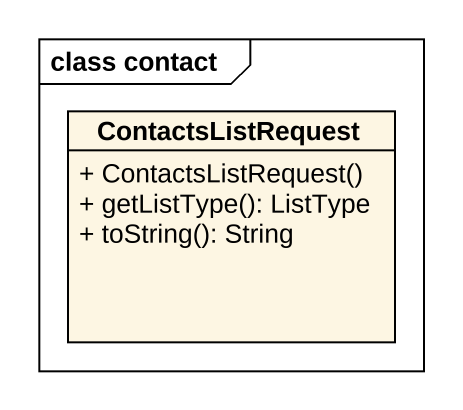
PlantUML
@startuml
mainframe class contact
hide circle
hide empty members
skinparam classAttributeIconSize 0
class ContactsListRequest {
  + ContactsListRequest()
  + getListType(): ListType
  + toString(): String
}
@enduml
